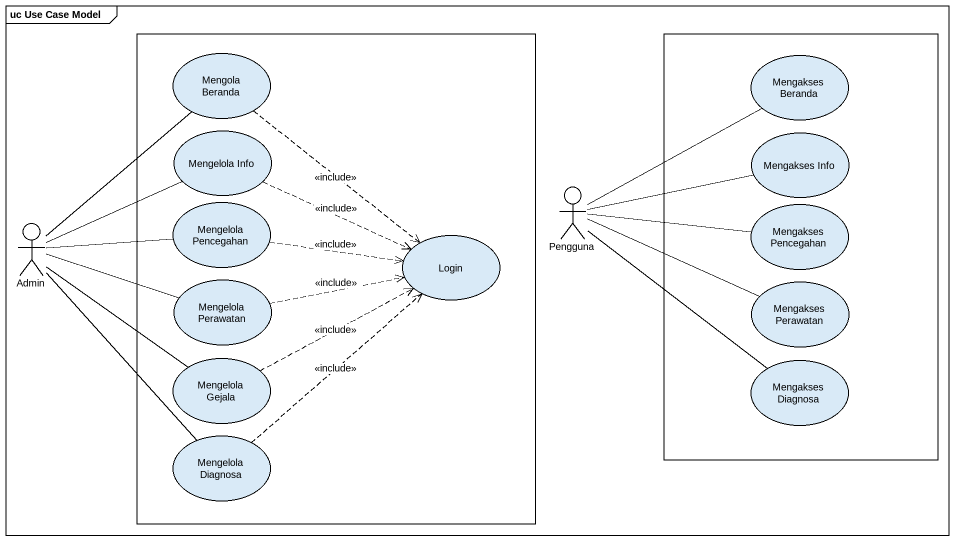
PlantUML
@startuml
mainframe uc Use Case Model
rectangle " " as rectangle1 {
  usecase "Mengola Beranda" as Mengola_Beranda
  usecase "Mengelola Info" as Mengelola_Info
  usecase "Mengelola Pencegahan" as Mengelola_Pencegahan
  usecase Login
  usecase "Mengelola Perawatan" as Mengelola_Perawatan
  usecase "Mengelola Gejala" as Mengelola_Gejala
  usecase "Mengelola Diagnosa" as Mengelola_Diagnosa
}
rectangle " " as rectangle2 {
  usecase "Mengakses Beranda" as Mengakses_Beranda
  usecase "Mengakses Info" as Mengakses_Info
  usecase "Mengakses Pencegahan" as Mengakses_Pencegahan
  usecase "Mengakses Perawatan" as Mengakses_Perawatan
  usecase "Mengakses Diagnosa" as Mengakses_Diagnosa
}
actor Pengguna
actor Admin
Mengola_Beranda ..> Login : <<include>>
Mengelola_Info .right.> Login : <<include>>
Pengguna -up- Mengakses_Beranda
Pengguna -right- Mengakses_Info
Pengguna -right- Mengakses_Pencegahan
Pengguna -right- Mengakses_Perawatan
Pengguna -- Mengakses_Diagnosa
Admin -up- Mengola_Beranda
Admin -right- Mengelola_Info
Admin -right- Mengelola_Pencegahan
Admin -right- Mengelola_Perawatan
Admin -- Mengelola_Gejala
Admin -- Mengelola_Diagnosa
Mengelola_Pencegahan .right.> Login : <<include>>
Mengelola_Perawatan .right.> Login : <<include>>
Mengelola_Gejala .right.> Login : <<include>>
Mengelola_Diagnosa .up.> Login : <<include>>
@enduml
